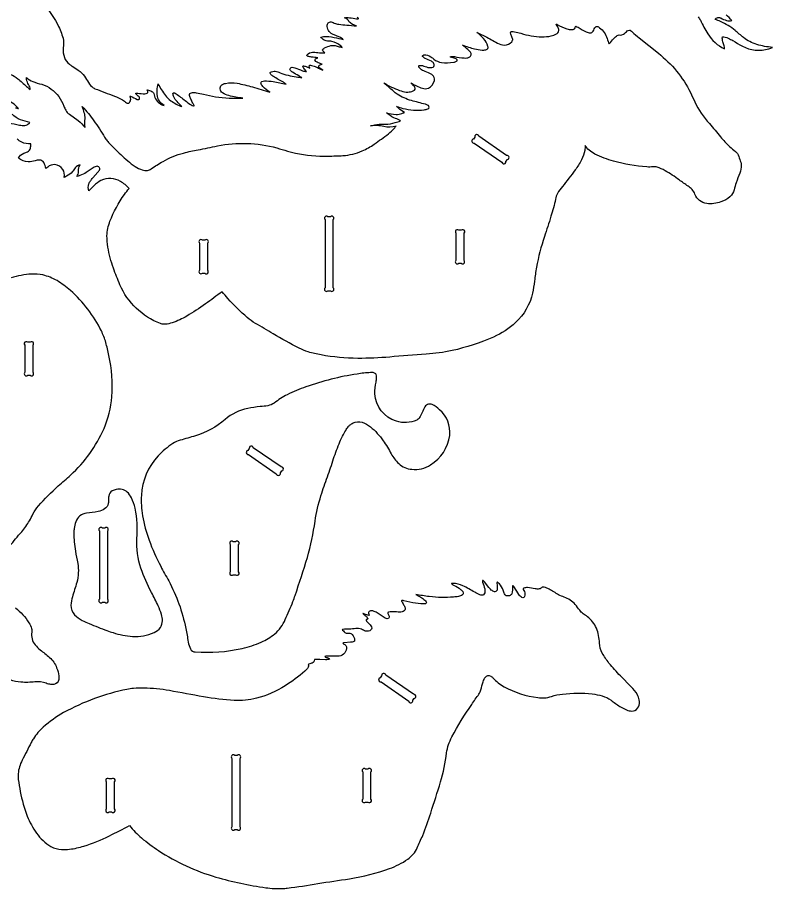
# Model space of a CAD drawing. Extents: x -179 to 437, y -515 to 118.
# Drawn here: x 162 to 437.1, y -492.6 to -175.4 of the extents above; entities that cross this region are included whole.
import ezdxf

# ---------------------------------------------------------------- set-up
doc = ezdxf.new("R2010")
doc.units = 0
doc.header["$MEASUREMENT"] = 0
doc.layers.get('0').update_dxf_attribs({"linetype": 'CONTINUOUS'})

msp = doc.modelspace()

# ---------------------------------------------------------------- linework, layer by layer
for points in [[(168.55, -166.85, -0.062914), (176.68, -178.14, -0.058332), (178.59, -183.01, -0.099164), (178.67, -186.52, 0.103533), (179.08, -190.03, 0.140257), (180.93, -192.5, 0.029737), (181.91, -193.21, -0.015987), (184.17, -194.65, -0.094122), (186.37, -196.86, -0.005943), (187.83, -199.18, 0.100119), (189.58, -201.04, 0.046237), (190.23, -201.39, 0.002267), (197.35, -204.1, -0.033131), (200.29, -205.51, -0.051798), (201.69, -206.55, 0.213799), (202.26, -206.72, 0.213799), (202.76, -206.42, 0.148099), (203.31, -205.2, 0.152188), (203.03, -204.31, -0.379491), (203.04, -204.11, -0.379491), (203.24, -204.1, 0.009174), (205.65, -205.28, 0.124278), (206.23, -205.33, 0.342933), (206.52, -204.91, 0.191868), (206.32, -204.41, 0.049565), (205.62, -203.79, -0.047162), (205.08, -203.26, -0.289028), (205.05, -203.14, -0.289028), (205.14, -203.07, -0.114654), (205.84, -203.04, 0.045265), (208.42, -203.24, 0.102969), (209.23, -203.05, 0.299152), (209.5, -202.48, 0.013671), (209.29, -201.77, -0.042839), (210.94, -202.39, -0.060695), (211.45, -202.76, -0.094654), (211.69, -203.13, -0.048836), (211.89, -204.07, 0.204812), (214.62, -207.3, 0.054021), (215.4, -207.55, -0.068101), (213.77, -205.93, -0.139774), (212.93, -203.54, -0.03706), (213, -200.73, -0.059924), (213.26, -199.67, 0.040194), (215.9, -203.88, 0.067194), (217.84, -205.8, 0.05731), (221.93, -207.93, -0.005062), (220.14, -206.11, -0.066935), (218.95, -204.42, -0.103195), (218.66, -203.18, -0.227352), (218.77, -202.97, -0.227352), (219, -202.91, -0.100671), (219.42, -203.06, -0.034787), (221.02, -204.11, -0.004583), (224.36, -206.72, 0.075387), (226.19, -207.65, 0.307112), (226.35, -207.63), (226.36, -207.54, 0.075082), (225.9, -206.64, -0.062919), (225.21, -205.25, -0.061802), (224.69, -203.83, -0.205085), (224.82, -203.2, -0.205085), (225.36, -202.87, -0.081533), (227.17, -202.87, -0.021859), (229.78, -203.42, 0.013631), (234.11, -204.34, 0.044111), (244.14, -204.84, -0.031786), (239.03, -203.93, -0.088971), (236.74, -202.94, -0.200095), (235.8, -201.45, -0.265759), (236.41, -200.05, -0.122597), (237.84, -199.46, -0.107484), (242.03, -199.43, -0.025718), (247.63, -200.78, 0.00258), (253.95, -202.65, -0.059496), (251.42, -200.61, -0.033599), (250.89, -199.95, -0.130212), (250.71, -199.3, -0.2852), (251.06, -198.83, -0.113283), (251.98, -198.59, -0.050689), (255.2, -198.81, -0.014936), (259.87, -199.76, 0.039854), (258.88, -199.07, -0.014219), (255.24, -196.95, -0.030611), (254.37, -196.29, -0.14706), (254.04, -195.73, -0.292606), (254.2, -195.44, -0.171869), (255.94, -195.06, -0.085554), (257.68, -195.59, 0.059713), (260.58, -196.53, 0.022334), (263.6, -197.08, -0.011017), (265.6, -197.42, 0.047823), (264.48, -196.71, -0.003144), (262.21, -195.44, -0.138174), (261.31, -194.57, -0.286144), (261.39, -194, -0.22972), (262.07, -193.62, -0.115476), (263.07, -193.76, -0.00288), (265.81, -194.84, 0.083657), (267.37, -195.14, -0.026016), (266.34, -193.92, -0.068845), (266.01, -193.37, -0.241278), (266.06, -193.19, -0.241278), (266.25, -193.12, -0.071332), (267.43, -193.43, 0.010022), (268.56, -193.88, -0.05982), (268.34, -193.28, -0.232117), (268.42, -192.96, -0.232117), (268.72, -192.83, -0.07067), (270.48, -193.34, -0.013422), (272.16, -194.13, 0.02514), (273.28, -194.61, -0.105502), (271.85, -193.64, -0.211263), (271.74, -193.25, -0.211263), (271.95, -192.91, -0.076334), (272.28, -192.73, 0.010483), (272.97, -192.51, -0.010249), (271.16, -191.77, -0.097064), (270.43, -191.19, -0.316137), (270.46, -190.73, -0.122688), (270.86, -190.41, -0.016417), (271.49, -190.13, -0.009987), (269.11, -189.88, -0.019581), (267.93, -189.67, -0.220645), (267.46, -189.32, -0.321581), (267.53, -189.02, -0.181691), (269.53, -188.08, -0.054661), (270.38, -188.09, 0.01004), (272.62, -188.38, 0.074015), (273.98, -188.31, -0.107867), (273.24, -187.58, -0.28628), (273.32, -186.98, -0.120918), (273.93, -186.56, -0.032746), (276.2, -185.69, -0.098557), (277.37, -185.66, -0.049338), (278.84, -185.99, 0.016745), (280.29, -186.42, 0.079377), (279.71, -185.74, 0.120699), (276.52, -184.18, 0.046), (274.97, -184.07, -0.177181), (273.34, -183.45, -0.030727), (272.52, -182.6, -0.06712), (273.49, -182.38, -0.06669), (277.44, -182.72, -0.0055), (280.63, -183.46, 0.17931), (280.44, -183.22, 0.055045), (279.75, -182.8), (276.78, -181.57, -0.30139), (274.87, -178.21, -0.228758), (275.48, -177.26, -0.228758), (276.61, -177.15, -0.04985), (277.42, -177.49, 0.05598), (279.09, -177.96, 0.019248), (281.98, -178.21, -0.005348), (285.5, -178.55, -0.079875), (283.58, -177.7, -0.10428), (282.57, -176.58, 0.147189), (281.08, -175.56, -0.057069), (283.02, -175.55, -0.017), (285.52, -175.95, 0.051443), (286.13, -175.98, 0.29632), (286.24, -175.9, 0.29632), (286.21, -175.75, 0.037765), (285.91, -175.4, 0.028005)], [(410.05, -175.26, -0.056901), (410.84, -176.47, 0.017157), (413.54, -181.43, 0.153707), (419.61, -186.83, 0.085267), (419.55, -185.82, 0.025165), (419.04, -184.29, -0.092548), (418.84, -182.5, -0.092089), (420.96, -183, -0.021183), (422.7, -183.89, 0.010579), (426.12, -185.86, 0.201652), (435.75, -186.84, 0.027257), (437.14, -186.35, -0.053648), (431.39, -185.3, -0.089483), (426.57, -182.78, -0.011446), (423.48, -180.19, 0.07039), (418.17, -176.95, 0.007774), (416.19, -176.17, -0.141841), (417.17, -175.5, -0.165205), (418.3, -175.65, 0.063243), (420.38, -176.56, 0.121413), (422.34, -176.56, 0.015461), (420.21, -174.49, 0.086539)], [(159.51, -196.17, -0.072777), (162.08, -197.75, -0.014963), (165.33, -200.6, 0.011762), (166.65, -201.72, 0.165033), (166.05, -199.89, -0.068673), (165.32, -198.09, -0.044798), (165.23, -197.29, 0.102017), (167.57, -198.78, 0.02851), (170.82, -199.79, -0.17229), (177.01, -204.3, -0.056944), (178.92, -207.74, 0.022461), (179.56, -209.23, 0.094004), (180.91, -210.72), (184.1, -213.02, -0.057629), (186.7, -215.56, -0.080316), (186.61, -212.22, 0.081203), (186.36, -210.19, 0.019326), (185.63, -207.94, -0.040654), (189.84, -213.11, -0.018943), (193.75, -219.08, 0.016204), (194.63, -220.37, 0.026025), (195.14, -220.97, 0.005679), (199.62, -225.41, 0.041082), (204.86, -229.7, 0.069521), (207.48, -230.98, 0.090339), (209.36, -231.15, 0.105534), (210.68, -230.62, -0.019667), (215.03, -227.85, -0.060024), (222.54, -224.83, -0.026905), (227.83, -223.65, 0.006897), (234.83, -222.25, -0.11844), (256.45, -222.95, -0.007857), (260.37, -224.15, 0.061216), (272.18, -225.91, 0.012749), (275.22, -225.94, 0.008183), (280.56, -225.77, 0.089349), (287.62, -224.02, 0.051451), (292, -221.57, 0.005475), (297.17, -217.84, 0.04622), (299.3, -215.84, 0.026546), (299.93, -215, -0.139855), (295.51, -215.2, 0.096416), (290.64, -214.97, -0.04939), (293.73, -214.37, -0.020222), (296.02, -214.31, 0.067294), (299.67, -213.76, 0.014775), (301.6, -213.12, 0.044262), (301.25, -212.89, 0.009951), (299.18, -211.98, -0.071687), (296.43, -210.21, 0.066244), (299.97, -210.78, 0.087475), (302.08, -210.44, 0.025118), (303.08, -210.03, -0.067804), (300.79, -208.5, -0.031887), (300.15, -207.84, 0.018933), (302.43, -208.57, 0.088966), (310.21, -209.07, 0.05601), (311.52, -208.71, 0.243836), (312.01, -208.16, 0.265565), (311.72, -207.57, 0.077449), (310.62, -207.06, -0.005664), (305.52, -205.73, -0.06967), (300.37, -203.39, -0.023673), (299.65, -202.85, -0.004557), (295.5, -199.29, 0.041915), (301.21, -202.04, 0.053765), (303.68, -202.61, 0.090465), (305.67, -202.4, 0.074054), (306.7, -201.89, 0.323072), (306.94, -201.2, 0.10732), (306.21, -200.18, -0.047667), (305.36, -199.24, 0.066227), (309.52, -201.24, 0.174071), (311.76, -201.2, 0.214738), (313.95, -198.44, 0.288221), (313.19, -196.42, 0.073325), (312.28, -195.87, -0.014117), (310.05, -194.95, -0.085914), (308.48, -193.86, -0.162588), (308.19, -193.3, -0.318745), (308.42, -192.97, -0.128668), (309.53, -192.98, 0.008318), (311.57, -193.63, 0.159993), (313.42, -193.5, 0.2165), (313.86, -192.98, 0.2165), (313.75, -192.3, 0.132081), (312.81, -191.38, 0.032329), (310.56, -190.36, -0.154477), (309.64, -189.62, -0.348708), (309.74, -189.27, -0.119073), (310.1, -189.12, -0.186777), (312.64, -189.78, -0.02424), (313.71, -190.68, 0.130276), (316.49, -191.83, 0.086555), (320.94, -191.75, 0.079177), (322.01, -191.34, 0.209395), (322.26, -191.02, 0.239368), (322.12, -190.74, 0.058866), (321.51, -190.42, 0.019507), (319.91, -189.94, -0.098528), (319.64, -189.81, -0.344696), (319.66, -189.76, -0.099099), (321.26, -189.71, 0.019901), (324.74, -190.21, 0.117072), (326.59, -189.97, 0.234639), (327.31, -189.07, 0.197106), (327.03, -188.13, 0.052381), (326.14, -187.15, 0.00805), (324.15, -185.5, 0.029468), (328.57, -186.91, 0.037342), (331.28, -187.33, 0.061887), (332.6, -187.25, 0.066939), (333.15, -187.05, 0.259587), (333.47, -186.43, 0.078968), (333.43, -186.01, 0.117348), (331.84, -183.18, 0.045124), (329.42, -180.95, -0.007133), (332.54, -182.39, -0.006448), (336.85, -184.77, 0.093976), (339.38, -185.49, 0.244564), (342.12, -184.28, 0.05489), (342.41, -183.78, 0.099904), (342.45, -183.44), (341.75, -181.49, -0.22193), (341.79, -180.72, -0.196128), (342.19, -180.55, -0.064339), (343.13, -180.64, -0.026666), (345.39, -181.24, 0.066541), (353.1, -182.51, 0.058147), (356.52, -182.18, 0.066933), (358.38, -181.45, 0.052889), (358.95, -181.01, 0.177309), (359.26, -180.21, 0.128837), (358.86, -178.92, 0.030513), (358.38, -178.11, -0.149309), (358.29, -177.86), (358.32, -177.85, -0.090468), (358.68, -177.98, 0.059637), (362.16, -179.6, 0.067073), (364, -179.88, 0.123993), (364.98, -179.58, 0.247423), (365.35, -178.79, -0.229917), (365.38, -178.7, -0.229917), (365.46, -178.68, -0.073207), (366.26, -179.04, 0.031881), (369.2, -180.71, 0.087428), (370.66, -181.09, 0.272888), (371.75, -180.44, -0.050638), (372.7, -178.92, -0.362895), (373.65, -178.83, -0.145694), (376.62, -182.53, -0.03621), (377.38, -184.72, 0.158397), (377.58, -185.03, 0.239956), (377.64, -185.02, 0.074776), (378.06, -184.61, -0.031743), (379.69, -182.72, -0.091313), (380.83, -181.93, -0.139638), (381.73, -181.85, 0.152268), (382.76, -181.54, 0.029793), (384.21, -180.37, -0.159218), (384.96, -180.05, -0.174642), (385.43, -180.23, -0.036969), (385.96, -180.69, 0.01141), (388.51, -182.88), (395.53, -188.51, -0.107946), (407.2, -202.73, -0.009201), (408.8, -206.19, 0.073486), (414.13, -214.12, -0.012013), (418.14, -218.88, 0.024763), (421.51, -222.53, 0.033991), (423.59, -224.24, -0.154685), (424.81, -226.05, 0.043706), (425.59, -228.19, -0.0794), (425.75, -229.29, -0.082539), (425.17, -232.12, -0.004752), (423.87, -235.64, 0.033135), (423.15, -238.27, -0.147564), (421.61, -240.73, -0.103872), (418.31, -242.63, -0.115712), (413.15, -243.24, -0.26364), (408.85, -239.83, 0.089938), (407.82, -238.08, 0.03932), (406.36, -236.89, 0.002907), (403.09, -234.64, 0.03057), (397.99, -231.25, 0.052566), (395.12, -229.99, 0.100819), (393.65, -229.85, -0.042068), (391.29, -229.89, -0.043879), (379.16, -227.79, -0.046563), (372.43, -225.21, -0.052273), (370.25, -223.75, -0.0785), (368.88, -222.09, -0.062835), (368.69, -223.86, -0.062242), (367.49, -227.28, -0.042795), (365.22, -231, -0.010913), (360.54, -236.99, 0.039162), (358.79, -239.52, 0.086462), (358.06, -241.63, -0.02138), (356.39, -247.84, -0.003614), (353.98, -255.26, 0.033184), (351.12, -266.41, 0.013673), (350.39, -271.42, -0.018991), (349.67, -275.83, -0.153249), (343.49, -286.52, -0.086144), (335.43, -291.83, -0.048038), (320.35, -296.76, -0.039046), (310.93, -298.04, 0.008145), (297.66, -299.1, -0.020962), (286.04, -299.6, -0.042897), (272.6, -298.33, -0.018722), (267.96, -297.26, -0.048142), (264.66, -295.86, -0.019077), (255.16, -290.65, 0.001032), (248.67, -286.84, -0.043197), (245.74, -284.73, -0.030113), (238.7, -277.82, -0.012571), (236.57, -275.32, -0.002815), (230.53, -279.78, -0.021314), (223.69, -284.19, -0.047162), (218.4, -286.65, -0.050786), (215.97, -287.16, -0.052064), (214.73, -287.12, -0.046848), (214.1, -286.95, -0.198745), (199.31, -272.79, -0.010922), (196.95, -266.76, -0.041752), (194.94, -259.06, -0.038533), (194.62, -254.97, -0.085414), (195.71, -249.66, -0.063073), (201, -239.9, -0.013881), (202.65, -237.7, 0.07033), (199.53, -235.16, 0.106415), (196.07, -234.09, 0.137204), (192.42, -234.87, 0.070326), (189.9, -236.63, 0.03528), (188.06, -238.58, -0.214482), (188.01, -236.08, -0.056294), (188.63, -234.94, -0.029293), (189.45, -233.89), (191.32, -231.81, 0.095743), (191.97, -230.75, 0.36151), (191.59, -229.88, 0.062459), (190.98, -229.64, 0.092579), (189.59, -230.22), (187.06, -231.88, -0.058763), (184.71, -233.05, -0.0408), (183.61, -233.32, 0.228695), (184.23, -231.47, -0.208857), (184.87, -229.17, 0.20458), (182.98, -230.22, -0.01701), (182.04, -231.6, -0.107431), (179.89, -233.27, -0.022426), (178.99, -233.69, 0.218715), (178.51, -230.79, 0.242778), (175.63, -229.03, 0.17123), (173.01, -229.93, 0.034257), (172.37, -230.47, 0.079502), (171.6, -228.31, 0.288433), (169.97, -227.38, 0.058542), (168.46, -227.66, -0.070213), (165.93, -227.99, -0.147243), (162.32, -226.71, -0.18119), (164.31, -224.91, 0.021513), (165.68, -224.39, 0.230608), (166.71, -223.05, 0.065098), (166.84, -221.5, -0.10231), (163.58, -220.9, -0.091677), (161.88, -219.72, -0.024327)], [(161.22, -208.32, -0.037766), (162.35, -208.67, 0.165958), (157.45, -205.42, 0.039609)], [(158.85, -213.92, -0.026015), (162.75, -214.64, 0.066043), (164.72, -214.78, 0.154769), (166.15, -214.12, 0.064922), (166.47, -213.7, -0.045628), (163.09, -212.71, -0.090478), (160.03, -210.72, 0.149479)], [(159.17, -367.9, -0.004557), (163.53, -362.72, 0.037227), (166.37, -358.69, 0.008732), (167.61, -356.29, -0.052443), (169.68, -353.33, -0.035685), (176.88, -346.05, 0.007366), (181.38, -342.11, 0.100939), (193.54, -325.15, 0.086348), (196.36, -313.58, 0.073144), (195.31, -298.49, 0.010543), (194.18, -293.78, 0.048035), (192.56, -289.6, 0.095773), (181.32, -274.85, 0.045482), (176.41, -271.29, 0.068779), (171.27, -269.22, 0.067732), (167.14, -268.91, 0.058941), (159.66, -270.26, 0.062858)], [(161.26, -390.43, -0.086175), (166.17, -395.87, -0.060101), (167.12, -398.01, -0.109677), (167.19, -399.23, 0.219927), (168.48, -403.91, 0.048294), (170.3, -405.71, -0.012089), (173.71, -408.53, -0.115383), (176.28, -412.25, -0.073579), (177.1, -415.18, -0.053856), (177.08, -416.57, -0.324925), (175.25, -418.32, -0.083231), (174.2, -418.33, -0.057779), (172.45, -417.89, 0.099288), (168.34, -417.37, -0.047626), (163.27, -417.5, -0.057275), (159.29, -416.69, -0.071349)]]:
    msp.add_lwpolyline(points, format="xyb")
for points in [[(328.43, -221.2), (338.52, -228.2, 1), (340, -227.94), (340.5, -227.21, 1), (340.23, -225.74), (330.15, -218.74, 1), (328.67, -219), (328.17, -219.72, 1)], [(274.08, -249.06), (274.08, -273.94, 1), (275.14, -275), (276.02, -275, 1), (277.08, -273.94), (277.08, -249.06, 1), (276.02, -248), (275.14, -248, 1)], [(321.75, -254.03), (321.75, -263.9, 1), (322.81, -264.96), (323.69, -264.96, 1), (324.75, -263.9), (324.75, -254.03, 1), (323.69, -252.96), (322.81, -252.96, 1)], [(228.33, -257.62), (228.33, -267.5, 1), (229.39, -268.56), (230.27, -268.56, 1), (231.33, -267.5), (231.33, -257.62, 1), (230.27, -256.56), (229.39, -256.56, 1)], [(164.68, -294.79), (164.68, -304.67, 1), (165.74, -305.73), (166.62, -305.73, 1), (167.68, -304.67), (167.68, -294.79, 1), (166.62, -293.73), (165.74, -293.73, 1)], [(226.75, -406.46, 0.072264), (243.85, -405.23, 0.047753), (250.84, -402.92, 0.064886), (255.72, -399.9, 0.117517), (259.59, -394.68, 0.011721), (262.37, -388.13, 0.012053), (263.17, -385.91, 0.009963), (267.62, -372.1, 0.037527), (270.43, -358.83, -0.038293), (272.58, -349.59, -0.01863), (274.94, -342.67, 0.011037), (277.18, -336.09, -0.021347), (279.47, -329.95, -0.03243), (281.6, -325.86, -0.016405), (282.51, -324.5, -0.075563), (283.21, -323.82, -0.031378), (284.29, -323.08, -0.190134), (287.58, -322.83, -0.09782), (290.64, -324.51, -0.065394), (295.25, -329.57, -0.027881), (298.18, -334.34, 0.072235), (300.9, -337.88, 0.162603), (305.71, -339.98, 0.171115), (312.49, -338.4, 0.224877), (319.48, -327.65, 0.249741), (315.82, -318.29, 0.0873), (313.07, -316.42, 0.1295), (311.77, -316.3, 0.198527), (310.47, -317.24, 0.058333), (309.47, -319.31, -0.036337), (308.53, -321.15, -0.123302), (307.47, -322.06, -0.189055), (300.06, -322.46, -0.314227), (292.23, -312.45, -0.058388), (292.64, -308.24, 0.022023), (292.85, -306.49, 0.123929), (292.67, -305.43, 0.213697), (291.88, -304.85, 0.084229), (290.67, -304.79, 0.036422), (285.74, -305.3, 0.047633), (267.12, -309.96, 0.024408), (260.32, -312.81, 0.054441), (255.58, -315.86, -0.112447), (253.2, -316.82, -0.026486), (250.48, -317.17, 0.024341), (245.9, -317.8, 0.125931), (237.64, -321.85, -0.10019), (226.85, -327.79, -0.0073), (221.26, -329.4, 0.075943), (218.63, -330.59, 0.055354), (213.24, -335.1, 0.175774), (207.16, -349.45, 0.062316), (207.58, -356.89, 0.045721), (209.96, -365.76, 0.035571), (214.18, -375.27, 0.007222), (217.11, -380.59, -0.072809), (223.32, -397.9, -0.012943), (224.21, -402.88, 0.059033), (225.04, -405.38, 0.296736)], [(246.23, -334.58), (256.32, -341.58, 1), (257.79, -341.32), (258.29, -340.6, 1), (258.03, -339.12), (247.94, -332.12, 1), (246.47, -332.38), (245.96, -333.11, 1)], [(196.82, -399.45, 0.058555), (203.93, -400.84, 0.118506), (211.82, -399.43, 0.128937), (214.07, -397.63, 0.159848), (214.81, -395.1, 0.079947), (214.45, -392.87, 0.036076), (213.26, -389.68, 0.013106), (210.82, -384.79, -0.034976), (206.99, -376.04, -0.099002), (205.53, -365.19, 0.06898), (204.86, -354.19, 0.055017), (203.54, -350.36, 0.080198), (201.98, -348.25, 0.256615), (198, -347.34, 0.05403), (196.54, -347.87, 0.23893), (195.23, -349.78, 0.047172), (195.18, -351.09, -0.02426), (195.08, -352.39, -0.20853), (193.76, -354.4, -0.087752), (191.35, -355.39, -0.034011), (187.16, -355.98, 0.286063), (183.23, -359.11, 0.066283), (182.66, -361.5, 0.028488), (182.55, -363.11, 0.045011), (183.1, -369.74, 0.006816), (183.96, -374.24, -0.110046), (183.6, -381.16, -0.005915), (182.02, -386.42, 0.06482), (181.47, -389.48, 0.195097), (182.83, -392.99, 0.082442), (185.6, -395.01, 0.029957), (188.14, -396.15, 0.009084), (194.62, -398.73, 0.013652)], [(191.87, -362.44), (191.87, -387.32, 1), (192.93, -388.38), (193.81, -388.38, 1), (194.87, -387.32), (194.87, -362.44, 1), (193.81, -361.38), (192.93, -361.38, 1)], [(239.55, -367.41), (239.55, -377.29, 1), (240.61, -378.35), (241.49, -378.35, 1), (242.55, -377.29), (242.55, -367.41, 1), (241.49, -366.35), (240.61, -366.35, 1)], [(268.92, -410.67, 0.076132), (268.14, -410.93, 0.093198), (267.95, -411.11, -0.016424), (268.03, -411.65, -0.148414), (267.69, -412.47, -0.068118), (266.68, -413.5, -0.03399), (259.51, -418.87, -0.079292), (249.07, -423.36, -0.068566), (240.99, -424.16, -0.025964), (229.79, -422.81, -0.002322), (217.34, -420.56, 0.034656), (208.05, -419.63, 0.024545), (204.27, -419.76, 0.029396), (201.89, -420.14, 0.075717), (178.81, -428.58, 0.053497), (171.39, -433.89, 0.062331), (167.79, -438.08, 0.023049), (167, -439.46, -0.005308), (163.7, -445.94, 0.09748), (162.24, -450.82, 0.045474), (162.31, -452.87, 0.005894), (163.01, -457.36, 0.047135), (165.57, -466.26, 0.055653), (168.94, -472.45, 0.102248), (174.21, -477.34, 0.115963), (178.05, -478.43, 0.053289), (181, -478.32, 0.043685), (186.2, -477.17, 0.03948), (195.5, -473.45, 0.006076), (202.83, -469.7, 0.048254), (207.23, -474.22, 0.033554), (213.41, -478.81, 0.074603), (234.29, -488.44, 0.035582), (252.5, -492.35, 0.039532), (258.51, -492.63, 0.016038), (260.29, -492.49, 0.014691), (271.49, -490.79, -0.002905), (282.98, -489.09, 0.047786), (297.58, -485.37, 0.062335), (304.18, -481.97, 0.123282), (307.68, -477.83, -0.001586), (309.65, -473.31, 0.021783), (312.58, -465.16, 0.00344), (316.17, -453.83, 0.042828), (318.38, -443.21, -0.085534), (320.26, -437.43, -0.031398), (327.52, -425.59, -0.018411), (330.15, -421.84, 0.076491), (330.88, -420.23, -0.024282), (331.63, -417.38, -0.064319), (332.48, -415.63, -0.379763), (334.42, -415.28, -0.08303), (335.21, -415.89, 0.083248), (339.33, -419.13, 0.094489), (351.64, -423.12, 0.031582), (353.98, -423.22, 0.081068), (356.57, -422.67, -0.049948), (360.63, -421.85, -0.059277), (371.43, -421.77, -0.03501), (375.07, -422.49, -0.088536), (378.27, -424.06, 0.016445), (381.52, -426.35, 0.04828), (384.4, -427.75, 0.121653), (386.42, -427.96, 0.229564), (388.28, -426.46, 0.183065), (388.58, -423.89, 0.0741), (387.87, -422.1, 0.059792), (385.62, -419.15), (381.71, -415.24, -0.0213), (377.52, -410.52, -0.039031), (375.1, -406.89, -0.112713), (374.05, -403.24, 0.094463), (372.95, -397.86, 0.125873), (369.66, -393.65, 0.016223), (368.14, -392.6, -0.066013), (366.85, -391.29, 0.01062), (365.23, -389.23, 0.136438), (361.22, -386.55, -0.042034), (359.16, -385.64, -0.003411), (355.72, -383.65, 0.056186), (353.91, -382.88, 0.160148), (353.14, -382.94, 0.062055), (352.72, -383.3, -0.147745), (352.06, -383.54, -0.070947), (350.67, -383.51, 0.014607), (347.82, -383.07, 0.094946), (346.49, -383.23, 0.390923), (346.27, -383.69, 0.008582), (346.7, -384.48, -0.202753), (346.71, -386.28, -0.082892), (346.45, -386.67, -0.346584), (345.79, -386.7, -0.087643), (344.74, -385.6, -0.007904), (343.11, -383.02, 0.047363), (342.61, -382.43, 0.2427), (342.51, -382.4, 0.2427), (342.42, -382.46, 0.155923), (342.35, -382.71, -0.072956), (342.12, -385.29, -0.252635), (341.32, -386, -0.148037), (340.09, -386.01, -0.190621), (339.45, -385.37, -0.049039), (338.98, -383.99, 0.118229), (337.58, -381.64, 0.045189), (336.96, -381.16, 0.256837), (336.81, -381.13, 0.256837), (336.71, -381.23, 0.145095), (336.68, -381.56, -0.0693), (336.83, -383.62, -0.348708), (335.95, -384.56, -0.101232), (335.58, -384.52, -0.107127), (334.38, -383.68, -0.031104), (333.77, -383.01), (332.2, -381, 0.091426), (331.66, -380.52), (331.51, -380.47, 0.368614), (331.41, -380.52, 0.174258), (331.46, -381.1, -0.047006), (332.26, -383.52, -0.116156), (332.24, -384.93, -0.111524), (331.82, -385.66, -0.202276), (331.19, -385.82, -0.084631), (330.47, -385.66, -0.053158), (328.62, -384.76, 0.021069), (324.27, -382.38, 0.097974), (320.7, -381.52, 0.046478), (320.21, -381.55, 0.304816), (320.15, -381.61, 0.304816), (320.17, -381.68, 0.083232), (321.07, -382.25, -0.039797), (323.48, -383.72, -0.068475), (324.29, -384.53, -0.184607), (324.45, -385.32, -0.196105), (324.1, -385.74, -0.108737), (322.65, -386.31, -0.029417), (320.86, -386.51, -0.051401), (312.07, -386.34, -0.00382), (307.19, -385.58), (309.29, -386.81, -0.025101), (310.72, -387.91, -0.191766), (311.03, -388.54, -0.334717), (310.72, -388.92, -0.088246), (309.91, -389.02, -0.045636), (306.11, -388.56), (302.83, -387.86, 0.050123), (302.21, -387.71, 0.296607), (301.96, -387.82, 0.237445), (301.96, -387.96, 0.03707), (302.69, -389.28, -0.06452), (303.21, -390.47, -0.374256), (302.59, -391.76, -0.103758), (300.77, -391.98, 0.009873), (298.32, -391.84, 0.08094), (297.22, -392, 0.382509), (296.97, -392.45, 0.1329), (297.2, -393, -0.177903), (297.43, -393.88, -0.382249), (296.74, -394.38, -0.109446), (295.97, -394.14, -0.016421), (293.06, -392.27, 0.076312), (291.52, -391.57, 0.118378), (290.33, -391.6, 0.21275), (289.97, -391.91, 0.21275), (289.95, -392.39, -0.042655), (290.16, -393.03, -0.239405), (290.13, -393.15, -0.239405), (290.01, -393.19, -0.104364), (289.33, -393.03, -0.016046), (288.25, -392.61), (288, -392.52, 0.130329), (287.85, -392.51, 0.060077), (288.61, -393.16, -0.047521), (289.47, -393.96, -0.095121), (289.63, -394.32, -0.233333), (289.57, -394.51, -0.083157), (289.11, -394.71, 0.325417), (289.04, -394.91, 0.12873), (289.45, -395.5, -0.041512), (290.79, -396.99, -0.121018), (291.11, -397.77, -0.244255), (290.8, -398.48, -0.249892), (288.83, -398.89, -0.054088), (287.3, -398.24, 0.121104), (285.28, -397.9, -0.040384), (282.78, -398.19, 0.018474), (280.65, -398.27, 0.138604), (280.33, -398.39, 0.294899), (280.46, -398.56, -0.108196), (281.02, -399.17, 0.222845), (282.07, -399.65), (282.81, -399.59, -0.212445), (283.97, -400.16, -0.162122), (284.84, -402.21, -0.309854), (284.59, -402.72, -0.076555), (283.33, -402.98), (281.04, -403.13, 0.046576), (280.62, -403.23, 0.190099), (280.55, -403.3, 0.180846), (280.73, -403.48, -0.375611), (281.87, -405.23, -0.395697), (278.66, -408.06, 0.020451), (276.45, -408.03, 0.021912), (274.68, -407.98, 0.058989), (274, -408.11, 0.219866), (274.28, -408.35, 0.02016), (275.3, -408.74, -0.149389), (275.72, -409.12, -0.08381), (274.21, -409.33), (272.12, -409.25, -0.012598), (270.23, -409.28, -0.293727), (269.34, -410.52, -0.050578)], [(294.46, -417.37), (304.55, -424.37, 1), (306.02, -424.1), (306.53, -423.38, 1), (306.26, -421.91), (296.17, -414.9, 1), (294.7, -415.17), (294.2, -415.89, 1)], [(240.11, -445.23), (240.11, -470.11, 1), (241.17, -471.17), (242.05, -471.17, 1), (243.11, -470.11), (243.11, -445.23, 1), (242.05, -444.17), (241.17, -444.17, 1)], [(287.78, -450.19), (287.78, -460.07, 1), (288.84, -461.13), (289.72, -461.13, 1), (290.78, -460.07), (290.78, -450.19, 1), (289.72, -449.13), (288.84, -449.13, 1)], [(194.36, -453.79), (194.36, -463.66, 1), (195.42, -464.72), (196.3, -464.72, 1), (197.36, -463.66), (197.36, -453.79, 1), (196.3, -452.72), (195.42, -452.72, 1)]]:
    msp.add_lwpolyline(points, format="xyb", close=True)

doc.saveas('drawing.dxf')
